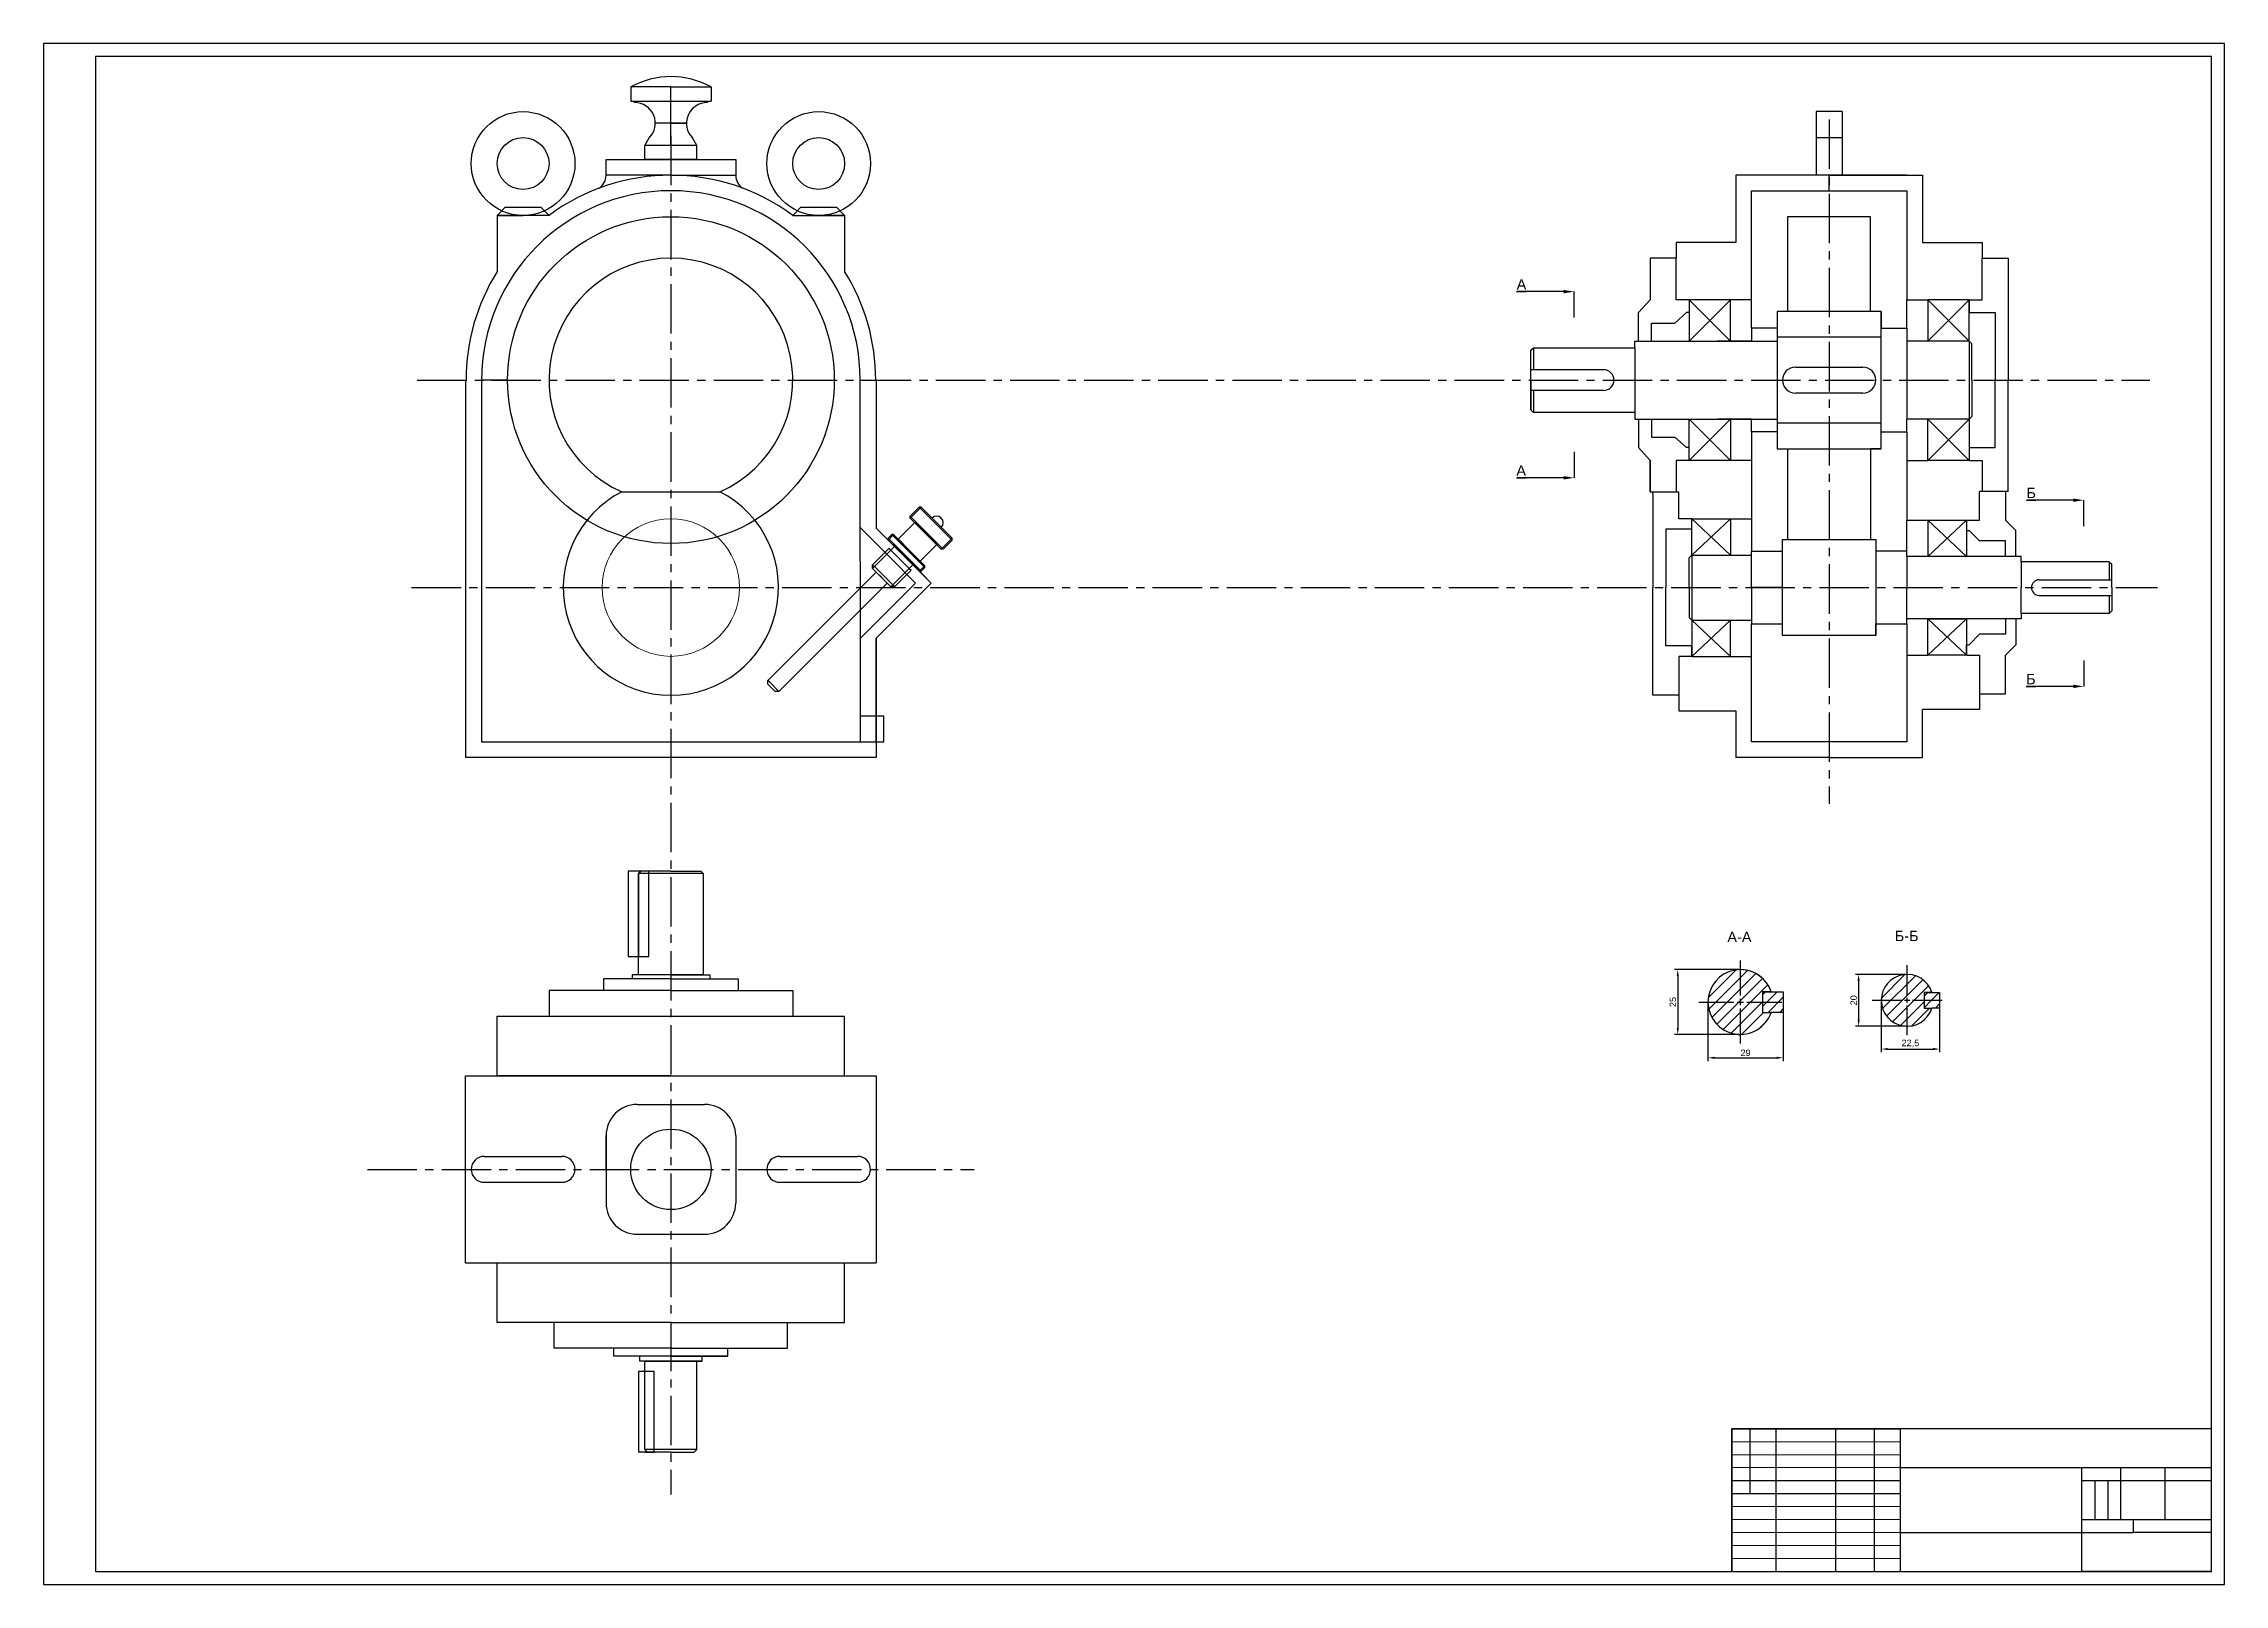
# Model space of a CAD drawing. Header units: millimetres. Extents: x 0 to 841, y 0 to 594.
import ezdxf
from ezdxf import colors
from ezdxf.entities.mleader import LeaderData, LeaderLine
from ezdxf.math import Vec2, Vec3

# ---------------------------------------------------------------- set-up
doc = ezdxf.new("R2010")
doc.units = ezdxf.units.MM
doc.linetypes.add('CENTER2', pattern=[28.575, 19.05, -3.175, 3.175, -3.175])
doc.styles.get("Standard").update_dxf_attribs({"font": 'arial.ttf'})
doc.styles.add('Аннотативный', font='arial.ttf')
doc.dimstyles.new('ISO-25', dxfattribs={"dimtxt": 2.5, "dimasz": 2.5, "dimexe": 1.25, "dimexo": 0.625, "dimtad": 1, "dimtxsty": 'Standard', "dimcen": 2.5, "dimadec": 0, "dimazin": 0, "dimtfac": 1, "dimtmove": 0, "dimatfit": 3, "dimfxl": 1, "dimarcsym": 0})

# ---------------------------------------------------------------- blocks, each defined once
blk = doc.blocks.new('*U2')
at = {"color": 0, "linetype": 'CENTER2', "transparency": 16777216}
for p, q in [((0, 2), (0, 13.5)), ((-13.5, 0), (-2, 0)), ((2, 0), (13.5, 0)), ((0, -13.5), (0, -2))]:
    blk.add_line(p, q, dxfattribs=at)
at = {"color": 0, "linetype": 'Continuous', "transparency": 16777216}
for p, q in [((-1, 0), (1, 0)), ((0, -1), (0, 1))]:
    blk.add_line(p, q, dxfattribs=at)
blk = doc.blocks.new('*U3')
at = {"color": 0, "linetype": 'CENTER2', "transparency": 16777216}
for p, q in [((0, 2.5), (0, 16)), ((-16, 0), (-2.5, 0)), ((2.5, 0), (16, 0)), ((0, -16), (0, -2.5))]:
    blk.add_line(p, q, dxfattribs=at)
at = {"color": 0, "linetype": 'Continuous', "transparency": 16777216}
for p, q in [((-1.25, 0), (1.25, 0)), ((0, -1.25), (0, 1.25))]:
    blk.add_line(p, q, dxfattribs=at)
blk = doc.blocks.new('*D4')
at = {"color": 0, "lineweight": -2, "transparency": 16777216}
for p, q in [((641.85, 223.87), (641.85, 201.76)), ((670.85, 223.87), (670.85, 201.76)), ((644.35, 203.01), (668.35, 203.01))]:
    blk.add_line(p, q, dxfattribs=at)
at = {"color": 0, "transparency": 16777216}
for points in [[(644.35, 203.43), (644.35, 202.59), (641.85, 203.01)], [(668.35, 203.43), (668.35, 202.59), (670.85, 203.01)]]:
    blk.add_solid(points, dxfattribs=at)
at = {"layer": 'Defpoints', "color": 0, "transparency": 16777216}
for p in [(641.85, 224.5), (670.85, 224.5), (670.85, 203.01)]:
    blk.add_point(p, dxfattribs=at)
at = {"color": 0, "transparency": 16777216, "insert": (656.35, 204.91), "char_height": 2.5, "attachment_point": 5}
blk.add_mtext('29', dxfattribs=at)
blk = doc.blocks.new('*D5')
at = {"color": 0, "lineweight": -2, "transparency": 16777216}
for p, q in [((653.72, 237), (628.95, 237)), ((630.2, 234.5), (630.2, 214.5)), ((653.72, 212), (628.95, 212))]:
    blk.add_line(p, q, dxfattribs=at)
at = {"color": 0, "transparency": 16777216}
for points in [[(629.79, 234.5), (630.62, 234.5), (630.2, 237)], [(629.79, 214.5), (630.62, 214.5), (630.2, 212)]]:
    blk.add_solid(points, dxfattribs=at)
at = {"layer": 'Defpoints', "color": 0, "transparency": 16777216}
for p in [(654.35, 237), (630.2, 212), (654.35, 212)]:
    blk.add_point(p, dxfattribs=at)
at = {"color": 0, "transparency": 16777216, "insert": (628.3, 224.5), "char_height": 2.5, "attachment_point": 5, "rotation": 90}
blk.add_mtext('25', dxfattribs=at)
blk = doc.blocks.new('*D6')
at = {"color": 0, "lineweight": -2, "transparency": 16777216}
for p, q in [((708.67, 224.55), (708.67, 205.13)), ((731.17, 224.55), (731.17, 205.13)), ((711.17, 206.38), (728.67, 206.38))]:
    blk.add_line(p, q, dxfattribs=at)
at = {"color": 0, "transparency": 16777216}
for points in [[(711.17, 206.79), (711.17, 205.96), (708.67, 206.38)], [(728.67, 206.79), (728.67, 205.96), (731.17, 206.38)]]:
    blk.add_solid(points, dxfattribs=at)
at = {"layer": 'Defpoints', "color": 0, "transparency": 16777216}
for p in [(708.67, 225.17), (731.17, 225.17), (731.17, 206.38)]:
    blk.add_point(p, dxfattribs=at)
at = {"color": 0, "transparency": 16777216, "insert": (719.92, 208.5), "char_height": 2.5, "attachment_point": 5}
blk.add_mtext('22,5', dxfattribs=at)
blk = doc.blocks.new('*D7')
at = {"color": 0, "lineweight": -2, "transparency": 16777216}
for p, q in [((718.05, 235.17), (698.7, 235.17)), ((699.95, 232.67), (699.95, 217.67)), ((718.05, 215.17), (698.7, 215.17))]:
    blk.add_line(p, q, dxfattribs=at)
at = {"color": 0, "transparency": 16777216}
for points in [[(699.53, 232.67), (700.36, 232.67), (699.95, 235.17)], [(699.53, 217.67), (700.36, 217.67), (699.95, 215.17)]]:
    blk.add_solid(points, dxfattribs=at)
at = {"layer": 'Defpoints', "color": 0, "transparency": 16777216}
for p in [(718.67, 235.17), (699.95, 215.17), (718.67, 215.17)]:
    blk.add_point(p, dxfattribs=at)
at = {"color": 0, "transparency": 16777216, "insert": (698.04, 225.17), "char_height": 2.5, "attachment_point": 5, "rotation": 90}
blk.add_mtext('20', dxfattribs=at)

msp = doc.modelspace()

# ---------------------------------------------------------------- hatches: boundary and pattern name
h = msp.add_hatch()
h.set_pattern_fill('ANSI31', color=256)
h.set_pattern_definition([(45, (113.3554, 2.8497), (-2.245064, 2.245064), [])])
h.paths.add_polyline_path([(662.847, 228.499), (666.189, 228.499, 0.3217248), (654.347, 236.999, 1.9486555), (666.189, 220.499), (662.847, 220.499)])
h = msp.add_hatch()
h.set_pattern_fill('ANSI31', color=256)
h.paths.add_polyline_path([(670.847, 228.499), (662.847, 228.499), (662.847, 220.499), (666.189, 220.499), (670.847, 220.499)])
h.paths.add_polyline_path([(731.174, 228.17), (725.174, 228.17), (725.174, 225.17), (731.174, 225.17)])
h = msp.add_hatch()
h.set_pattern_fill('ANSI31', color=256)
h.set_pattern_definition([(45, (227.9728, -124.4853), (-2.245064, 2.245064), [])])
h.paths.add_polyline_path([(728.213, 222.17), (725.174, 222.17), (725.174, 228.17), (728.213, 228.17, 6.5131307)])
h = msp.add_hatch()
h.set_pattern_fill('ANSI31', color=256)
h.paths.add_polyline_path([(731.174, 225.17), (725.174, 225.17), (725.174, 222.17), (728.213, 222.17), (731.174, 222.17)])

# ---------------------------------------------------------------- linework, layer by layer
at = {"lineweight": 30}
for p, q in [((836, 589), (20, 589)), ((20, 589), (20, 5)), ((836, 5), (836, 589)), ((693.58, 567.773), (683.58, 567.773)), ((683.58, 567.773), (683.58, 543.28)), ((693.58, 567.773), (693.58, 543.28)), ((658.58, 543.28), (652.58, 543.28)), ((652.58, 543.28), (652.58, 517.28)), ((688.58, 543.28), (652.58, 543.28)), ((718.58, 543.28), (658.58, 543.28)), ((688.58, 537.28), (688.58, 543.28)), ((688.58, 543.28), (718.58, 543.28)), ((718.58, 543.28), (724.58, 543.28)), ((724.58, 543.28), (724.58, 517.28)), ((658.58, 495.28), (658.58, 537.28)), ((658.58, 537.28), (718.58, 537.28)), ((718.58, 537.28), (718.58, 495.28)), ((194.902, 527.773), (174.902, 527.773)), ((174.902, 527.773), (174.902, 506.125)), ((288.918, 527.773), (308.918, 527.773)), ((308.918, 527.773), (308.918, 506.125)), ((704.58, 527.28), (672.58, 527.28)), ((672.58, 527.28), (672.58, 490.78)), ((704.58, 490.78), (704.58, 527.28)), ((652.58, 517.28), (629.58, 517.28)), ((629.58, 517.28), (629.58, 511.28)), ((724.58, 517.28), (747.58, 517.28)), ((747.58, 517.28), (747.58, 511.28)), ((629.58, 511.28), (619.58, 511.28)), ((619.58, 511.28), (619.58, 495.28)), ((629.58, 495.28), (629.58, 511.28)), ((747.58, 495.28), (747.58, 511.28)), ((747.58, 511.28), (757.58, 511.28)), ((757.58, 511.28), (757.58, 464.28)), ((590.188, 488.389), (590.188, 498.389)), ((615.08, 490.28), (619.58, 495.28)), ((615.08, 479.28), (615.08, 490.28)), ((629.08, 486.28), (633.58, 490.28)), ((634.58, 495.28), (629.58, 495.28)), ((634.58, 490.28), (633.58, 490.28)), ((650.58, 495.28), (634.58, 495.28)), ((634.58, 495.28), (634.58, 479.28)), ((634.58, 495.28), (634.58, 487.28)), ((634.58, 495.28), (634.58, 490.28)), ((650.58, 479.28), (650.58, 495.28)), ((658.58, 495.28), (650.58, 495.28)), ((658.58, 484.28), (658.58, 495.28)), ((708.58, 490.78), (668.58, 490.78)), ((668.58, 490.78), (668.58, 480.78)), ((708.58, 490.78), (704.58, 490.78)), ((708.58, 480.78), (708.58, 490.78)), ((708.58, 490.78), (708.58, 484.28)), ((718.58, 484.28), (718.58, 495.28)), ((718.58, 495.28), (726.58, 495.28)), ((742.58, 495.28), (726.58, 495.28)), ((726.58, 495.28), (726.58, 479.28)), ((742.58, 479.28), (742.58, 495.28)), ((742.58, 495.28), (747.58, 495.28)), ((742.58, 495.28), (742.58, 490.28)), ((742.58, 490.28), (752.58, 490.28)), ((752.58, 490.28), (752.58, 464.28)), ((620.08, 479.28), (620.08, 486.28)), ((620.08, 486.28), (629.08, 486.28)), ((668.58, 484.28), (658.58, 484.28)), ((658.58, 484.28), (658.58, 479.28)), ((688.58, 480.78), (668.58, 480.78)), ((668.58, 480.78), (668.58, 447.78)), ((708.58, 480.78), (688.58, 480.78)), ((708.58, 484.28), (718.58, 484.28)), ((708.58, 447.78), (708.58, 480.78)), ((718.58, 484.28), (718.58, 479.28)), ((573.58, 475.78), (574.58, 476.78)), ((573.58, 464.28), (573.58, 475.78)), ((574.58, 476.78), (613.58, 476.78)), ((574.58, 476.78), (574.58, 468.28)), ((613.58, 476.78), (613.58, 479.28)), ((613.58, 479.28), (668.58, 479.28)), ((613.58, 479.28), (615.08, 479.28)), ((613.58, 476.78), (613.58, 451.78)), ((615.08, 479.28), (620.08, 479.28)), ((658.58, 479.28), (645.58, 479.28)), ((742.58, 479.28), (718.58, 479.28)), ((742.58, 479.28), (743.58, 478.28)), ((742.58, 479.28), (742.58, 449.28)), ((743.58, 464.28), (743.58, 478.28)), ((162.749, 464.28), (162.749, 318.78)), ((168.91, 464.28), (168.91, 324.78)), ((315.071, 324.78), (314.91, 464.28)), ((321.071, 464.28), (321.071, 407.207)), ((601.58, 468.28), (573.58, 468.28)), ((573.58, 464.28), (573.58, 452.78)), ((573.58, 452.78), (573.58, 464.28)), ((675.58, 469.28), (701.58, 469.28)), ((708.58, 447.78), (708.58, 464.28)), ((743.58, 464.28), (743.58, 450.28)), ((752.58, 438.28), (752.58, 464.28)), ((757.58, 421.28), (757.58, 464.28)), ((601.58, 460.28), (573.58, 460.28)), ((574.58, 460.28), (574.58, 451.78)), ((701.58, 459.28), (675.58, 459.28)), ((573.58, 452.78), (574.58, 451.78)), ((613.58, 451.78), (574.58, 451.78)), ((613.58, 451.78), (613.58, 449.28)), ((613.58, 449.28), (668.58, 449.28)), ((613.58, 449.28), (615.08, 449.28)), ((615.08, 449.28), (615.08, 438.28)), ((620.08, 449.28), (620.08, 442.28)), ((634.58, 433.28), (634.58, 449.28)), ((658.58, 449.28), (645.58, 449.28)), ((650.58, 449.28), (650.58, 433.28)), ((658.58, 444.28), (658.58, 449.28)), ((668.58, 447.78), (688.58, 447.78)), ((668.58, 447.78), (668.58, 437.78)), ((688.58, 447.78), (708.58, 447.78)), ((708.58, 437.78), (708.58, 447.78)), ((742.58, 449.28), (718.58, 449.28)), ((718.58, 444.28), (718.58, 449.28)), ((726.58, 433.28), (726.58, 449.28)), ((742.58, 449.28), (743.58, 450.28)), ((742.58, 449.28), (742.58, 433.28)), ((615.08, 438.28), (619.58, 433.28)), ((620.08, 442.28), (629.08, 442.28)), ((629.08, 442.28), (633.58, 438.28)), ((634.58, 438.28), (633.58, 438.28)), ((668.58, 444.28), (658.58, 444.28)), ((658.58, 444.28), (658.58, 433.28)), ((668.58, 437.78), (708.58, 437.78)), ((668.58, 437.78), (672.58, 437.78)), ((672.58, 437.78), (672.58, 402.78)), ((708.58, 437.78), (704.58, 437.78)), ((704.58, 437.78), (704.58, 402.78)), ((708.58, 444.28), (718.58, 444.28)), ((718.58, 444.28), (718.58, 433.28)), ((742.58, 438.28), (752.58, 438.28)), ((590.188, 436.62), (590.188, 426.62)), ((619.58, 421.238), (619.58, 433.28)), ((619.58, 433.28), (619.58, 421.238)), ((634.58, 433.28), (629.58, 433.28)), ((629.58, 433.28), (629.58, 421.238)), ((650.58, 433.28), (634.58, 433.28)), ((658.58, 433.28), (650.58, 433.28)), ((658.58, 433.28), (658.58, 410.78)), ((718.58, 433.28), (726.58, 433.28)), ((718.58, 433.28), (718.58, 410.28)), ((742.58, 433.28), (726.58, 433.28)), ((742.58, 433.28), (747.58, 433.28)), ((747.58, 433.28), (747.58, 421.28)), ((747.58, 433.28), (747.58, 421.28)), ((223.032, 421.238), (260.788, 421.238)), ((619.58, 421.238), (630.58, 421.238)), ((620.58, 420.28), (620.58, 421.238)), ((630.58, 420.28), (630.58, 421.238)), ((746.58, 410.28), (746.58, 421.28)), ((757.58, 421.28), (746.58, 421.28)), ((756.58, 421.28), (756.58, 410.28)), ((620.58, 420.28), (620.58, 384.28)), ((630.58, 410.78), (630.58, 420.28)), ((786.74, 407.978), (786.74, 417.978)), ((635.58, 406.78), (625.58, 406.78)), ((625.58, 406.78), (625.58, 384.28)), ((635.58, 410.78), (630.58, 410.78)), ((635.58, 396.78), (635.58, 410.78)), ((635.58, 410.78), (650.58, 410.78)), ((650.58, 410.78), (650.58, 396.78)), ((650.58, 410.78), (658.58, 410.78)), ((658.58, 410.78), (658.58, 398.28)), ((718.58, 396.28), (718.58, 410.28)), ((718.58, 410.28), (726.58, 410.28)), ((726.58, 410.28), (741.58, 410.28)), ((726.58, 410.28), (726.58, 396.28)), ((741.58, 410.28), (741.58, 396.28)), ((741.58, 410.28), (746.58, 410.28)), ((741.58, 406.28), (742.58, 406.28)), ((742.58, 406.28), (746.58, 402.28)), ((756.58, 410.28), (760.58, 406.28)), ((760.58, 396.28), (760.58, 406.28)), ((635.58, 396.78), (634.58, 395.78)), ((634.58, 384.28), (634.58, 395.78)), ((635.58, 396.78), (658.58, 396.78)), ((635.58, 396.78), (635.58, 371.78)), ((658.58, 384.28), (658.58, 398.28)), ((658.58, 398.28), (670.58, 398.28)), ((670.58, 384.28), (670.58, 402.78)), ((670.58, 402.78), (706.58, 402.78)), ((706.58, 402.78), (706.58, 384.28)), ((718.58, 398.28), (706.58, 398.28)), ((718.58, 396.28), (718.58, 398.28)), ((762.58, 396.28), (718.58, 396.28)), ((718.58, 396.28), (718.58, 384.28)), ((756.58, 402.28), (746.58, 402.28)), ((756.58, 396.28), (756.58, 402.28)), ((762.58, 394.28), (762.58, 396.28)), ((796.58, 394.28), (762.58, 394.28)), ((762.58, 394.28), (762.58, 384.28)), ((769.58, 387.28), (797.58, 387.28)), ((796.58, 394.28), (797.58, 393.28)), ((796.58, 394.28), (796.58, 387.28)), ((797.58, 384.28), (797.58, 393.28)), ((321.071, 364.78), (342.284, 385.993)), ((620.58, 342.78), (620.58, 384.28)), ((625.58, 361.78), (625.58, 384.28)), ((634.58, 384.28), (634.58, 372.78)), ((670.58, 384.28), (658.58, 384.28)), ((658.58, 384.28), (658.58, 370.28)), ((670.58, 365.78), (670.58, 384.28)), ((706.58, 384.28), (706.58, 365.78)), ((718.58, 370.28), (718.58, 384.28)), ((762.58, 374.28), (762.58, 384.28)), ((769.58, 381.28), (797.58, 381.28)), ((796.58, 381.28), (796.58, 374.28)), ((797.58, 384.28), (797.58, 375.28)), ((321.071, 370.78), (315.025, 364.734)), ((635.58, 371.78), (634.58, 372.78)), ((635.58, 371.78), (658.58, 371.78)), ((635.58, 371.78), (635.58, 357.78)), ((650.58, 357.78), (650.58, 371.78)), ((658.58, 370.28), (670.58, 370.28)), ((658.58, 357.78), (658.58, 370.28)), ((706.58, 365.78), (706.58, 370.28)), ((706.58, 370.28), (718.58, 370.28)), ((762.58, 372.28), (718.58, 372.28)), ((718.58, 370.28), (718.58, 358.28)), ((726.58, 358.28), (726.58, 372.28)), ((726.58, 372.28), (741.58, 372.28)), ((741.58, 372.28), (741.58, 358.28)), ((760.58, 372.28), (756.58, 372.28)), ((756.58, 372.28), (756.58, 366.28)), ((760.58, 372.28), (759.58, 372.28)), ((762.58, 372.28), (760.58, 372.28)), ((760.58, 372.28), (760.58, 362.28)), ((796.58, 374.28), (762.58, 374.28)), ((762.58, 374.28), (762.58, 372.28)), ((796.58, 374.28), (797.58, 375.28)), ((321.071, 364.78), (321.071, 318.78)), ((635.58, 361.78), (625.58, 361.78)), ((635.58, 357.78), (635.58, 361.78)), ((706.58, 365.78), (670.58, 365.78)), ((741.58, 358.28), (741.58, 362.28)), ((741.58, 362.28), (742.58, 362.28)), ((742.58, 362.28), (746.58, 366.28)), ((756.58, 366.28), (746.58, 366.28)), ((756.58, 358.28), (760.58, 362.28)), ((635.58, 357.78), (630.58, 357.78)), ((630.58, 357.78), (630.58, 342.78)), ((635.58, 357.78), (650.58, 357.78)), ((650.58, 357.78), (658.58, 357.78)), ((658.58, 324.78), (658.58, 357.78)), ((718.58, 358.28), (726.58, 358.28)), ((718.58, 358.28), (718.58, 324.78)), ((741.58, 358.28), (726.58, 358.28)), ((741.58, 358.28), (746.58, 358.28)), ((746.58, 358.28), (746.58, 343.28)), ((756.58, 343.28), (756.58, 358.28)), ((786.74, 356.209), (786.74, 346.209)), ((630.58, 342.78), (620.58, 342.78)), ((630.58, 342.78), (630.58, 336.78)), ((630.58, 336.78), (652.58, 336.78)), ((652.58, 336.78), (652.58, 318.78)), ((724.58, 318.78), (724.58, 337.28)), ((746.58, 337.28), (724.58, 337.28)), ((746.58, 343.28), (756.58, 343.28)), ((746.58, 343.28), (746.58, 337.28)), ((168.91, 324.78), (315.071, 324.78)), ((670.58, 324.78), (658.58, 324.78)), ((718.58, 324.78), (670.58, 324.78)), ((688.58, 324.78), (688.58, 318.78)), ((321.071, 318.78), (162.749, 318.78)), ((658.58, 318.78), (652.58, 318.78)), ((688.58, 318.78), (652.58, 318.78)), ((688.58, 318.78), (658.58, 318.78)), ((688.58, 318.78), (718.58, 318.78)), ((718.58, 318.78), (724.58, 318.78)), ((230.41, 275.006), (229.41, 274.006)), ((229.41, 235.006), (229.41, 274.006)), ((245.91, 274.006), (229.41, 274.006)), ((241.91, 275.006), (230.41, 275.006)), ((241.91, 275.006), (253.41, 275.006)), ((254.41, 274.006), (245.91, 274.006)), ((253.41, 275.006), (254.41, 274.006)), ((254.41, 274.006), (254.41, 235.006)), ((241.91, 229.006), (194.91, 229.006)), ((194.91, 229.006), (194.91, 219.006)), ((241.91, 233.506), (215.91, 233.506)), ((215.91, 233.506), (215.91, 229.006)), ((241.91, 235.006), (226.91, 235.006)), ((226.91, 235.006), (226.91, 233.506)), ((241.91, 235.006), (256.91, 235.006)), ((241.91, 233.506), (267.91, 233.506)), ((241.91, 229.006), (288.91, 229.006)), ((256.91, 235.006), (256.91, 233.506)), ((267.91, 233.506), (267.91, 229.006)), ((288.91, 229.006), (288.91, 219.006)), ((666.189, 228.499), (662.847, 228.499)), ((662.847, 228.499), (662.847, 220.499)), ((662.847, 228.499), (670.847, 228.499)), ((670.847, 228.499), (670.847, 220.499)), ((728.213, 228.17), (725.174, 228.17)), ((725.174, 228.17), (725.174, 222.17)), ((725.174, 228.17), (731.174, 228.17)), ((731.174, 228.17), (731.174, 222.17)), ((174.91, 196.006), (174.91, 219.006)), ((174.91, 219.006), (308.91, 219.006)), ((308.91, 196.006), (308.91, 219.006)), ((662.847, 220.499), (666.189, 220.499)), ((670.847, 220.499), (666.189, 220.499)), ((725.174, 222.17), (728.213, 222.17)), ((731.174, 222.17), (728.213, 222.17)), ((162.749, 124.006), (162.749, 196.006)), ((162.749, 196.006), (321.071, 196.006)), ((241.91, 196.006), (174.91, 196.006)), ((241.91, 196.006), (308.91, 196.006)), ((321.071, 196.006), (321.071, 124.006)), ((228.91, 185.006), (254.91, 185.006)), ((216.91, 173.006), (216.91, 147.006)), ((266.91, 173.006), (266.91, 147.006)), ((169.902, 165.006), (199.902, 165.006)), ((283.918, 165.006), (313.918, 165.006)), ((169.902, 155.006), (199.902, 155.006)), ((283.918, 155.006), (313.918, 155.006)), ((228.91, 135.006), (254.91, 135.006)), ((162.749, 124.006), (321.071, 124.006)), ((174.91, 101.006), (174.91, 124.006)), ((308.91, 101.006), (308.91, 124.006)), ((241.91, 101.006), (174.91, 101.006)), ((196.91, 91.006), (196.91, 101.006)), ((241.91, 101.006), (308.91, 101.006)), ((286.91, 91.006), (286.91, 101.006)), ((241.91, 91.006), (196.91, 91.006)), ((219.91, 88.006), (219.91, 91.006)), ((263.91, 88.006), (219.91, 88.006)), ((229.91, 86.006), (229.91, 88.006)), ((253.91, 86.006), (229.91, 86.006)), ((231.91, 52.006), (231.91, 86.006)), ((231.91, 86.006), (241.91, 86.006)), ((241.91, 91.006), (286.91, 91.006)), ((241.91, 88.006), (263.91, 88.006)), ((241.91, 86.006), (253.91, 86.006)), ((251.91, 52.006), (251.91, 86.006)), ((253.91, 86.006), (253.91, 88.006)), ((263.91, 88.006), (263.91, 91.006)), ((836, 60), (651, 60)), ((651, 55), (651, 60)), ((651, 60), (658, 60)), ((658, 60), (668, 60)), ((658, 60), (658, 35)), ((668, 60), (691, 60)), ((668, 60), (668, 5)), ((691, 60), (706, 60)), ((691, 60), (691, 5)), ((706, 60), (716, 60)), ((706, 60), (706, 5)), ((716, 60), (716, 5)), ((231.91, 52.006), (232.91, 51.006)), ((238.91, 52.006), (231.91, 52.006)), ((241.91, 51.006), (232.91, 51.006)), ((251.91, 52.006), (238.91, 52.006)), ((241.91, 51.006), (250.91, 51.006)), ((251.91, 52.006), (250.91, 51.006)), ((651, 50), (651, 55)), ((651, 45), (651, 50)), ((651, 40), (651, 45)), ((716, 45), (836, 45)), ((786, 20), (786, 45)), ((786, 45), (801, 45)), ((801, 45), (801, 25)), ((801, 45), (818, 45)), ((818, 45), (818, 25)), ((651, 35), (651, 40)), ((651, 40), (716, 40)), ((651, 30), (651, 35)), ((651, 35), (716, 35)), ((786, 40), (791, 40)), ((786, 40), (836, 40)), ((791, 40), (796, 40)), ((651, 25), (651, 30)), ((651, 20), (651, 25)), ((651, 15), (651, 20)), ((651, 20), (651, 15)), ((651, 15), (651, 20)), ((716, 20), (806, 20)), ((786, 25), (836, 25)), ((786, 5), (786, 20)), ((806, 20), (806, 25)), ((836, 20), (806, 20)), ((651, 10), (651, 15)), ((651, 5), (651, 10)), ((20, 5), (836, 5))]:
    msp.add_line(p, q, dxfattribs=at)
for p, q in [((241.91, 577.28), (226.418, 577.28)), ((226.418, 577.28), (226.418, 571.78)), ((241.91, 554.78), (241.91, 577.28)), ((241.91, 577.28), (257.402, 577.28)), ((257.402, 577.28), (257.402, 571.78)), ((226.418, 571.78), (257.402, 571.78)), ((227.91, 571.28), (227.41, 571.78)), ((241.91, 554.78), (241.91, 571.78)), ((255.91, 571.28), (256.41, 571.78)), ((231.91, 554.78), (233.567, 557.623)), ((247.91, 563.28), (235.91, 563.28)), ((241.91, 554.78), (241.91, 563.28)), ((241.91, 563.28), (247.91, 563.28)), ((251.91, 554.78), (250.253, 557.623)), ((683.58, 557.773), (693.58, 557.773)), ((216.91, 543.28), (216.91, 549.28)), ((216.91, 549.28), (266.91, 549.28)), ((231.91, 549.28), (231.91, 554.78)), ((251.91, 554.78), (231.91, 554.78)), ((251.91, 549.28), (231.91, 549.28)), ((241.91, 549.28), (251.91, 549.28)), ((251.91, 549.28), (251.91, 554.78)), ((266.91, 549.28), (266.91, 543.28)), ((241.91, 543.28), (216.91, 543.28)), ((241.91, 543.28), (266.91, 543.28)), ((266.91, 543.28), (266.91, 543.28)), ((177.902, 530.773), (174.902, 527.773)), ((191.902, 530.773), (177.902, 530.773)), ((191.902, 530.773), (194.902, 527.773)), ((291.918, 530.773), (288.918, 527.773)), ((305.918, 530.773), (291.918, 530.773)), ((305.918, 530.773), (308.918, 527.773)), ((174.902, 527.773), (184.902, 527.773)), ((174.902, 527.773), (177.902, 527.773)), ((194.902, 527.773), (191.902, 527.773)), ((308.918, 527.773), (298.918, 527.773)), ((634.58, 495.28), (650.58, 479.28)), ((634.58, 479.28), (650.58, 495.28)), ((726.58, 495.28), (742.58, 479.28)), ((726.58, 479.28), (742.58, 495.28)), ((178.749, 464.28), (168.749, 464.28)), ((305.071, 464.28), (305.071, 464.28)), ((315.071, 464.28), (321.071, 464.28)), ((650.58, 449.28), (634.58, 433.28)), ((634.58, 449.28), (650.58, 433.28)), ((726.58, 449.28), (742.58, 433.28)), ((726.58, 433.28), (742.58, 449.28)), ((337.688, 415.338, -239552062.814), (334.152, 411.803, -239552062.814)), ((338.395, 415.338, -239552062.814), (334.152, 411.096, -239552062.814)), ((338.395, 415.338, -239552062.814), (337.688, 415.338, -239552062.814)), ((350.416, 402.61, -239552062.814), (337.688, 415.338, -239552062.814)), ((350.416, 403.317, -239552062.814), (338.395, 415.338, -239552062.814)), ((325.667, 403.317, -239552062.814), (327.081, 404.732, -239552062.814)), ((327.081, 404.732, -239552062.814), (325.667, 403.317, -239552062.814)), ((327.788, 404.732, -239552062.814), (325.667, 402.61, -239552062.814)), ((327.788, 404.732, -239552062.814), (327.081, 404.732, -239552062.814)), ((339.809, 392.004, -239552062.814), (327.081, 404.732, -239552062.814)), ((327.788, 404.732, -239552062.814), (339.809, 392.711, -239552062.814)), ((327.788, 404.732, -239552062.814), (331.677, 400.843, -239552062.814)), ((327.788, 404.732, -239552062.814), (333.799, 398.721, -239552062.814)), ((335.92, 409.328, -239552062.814), (329.556, 402.964, -239552062.814)), ((334.152, 411.096, -239552062.814), (334.152, 411.803, -239552062.814)), ((334.152, 411.803, -239552062.814), (346.88, 399.075, -239552062.814)), ((340.163, 405.085, -239552062.814), (334.152, 411.096, -239552062.814)), ((334.152, 411.096, -239552062.814), (346.173, 399.075, -239552062.814)), ((344.405, 400.843, -239552062.814), (335.92, 409.328, -239552062.814)), ((635.58, 410.78), (650.58, 396.78)), ((650.58, 410.78), (635.58, 396.78)), ((726.58, 396.28), (741.58, 410.28)), ((726.58, 410.28), (741.58, 396.28)), ((326.021, 399.428, -239552062.814), (319.657, 393.064, -239552062.814)), ((326.728, 398.721, -239552062.814), (320.364, 392.357, -239552062.814)), ((325.667, 403.317, -239552062.814), (325.667, 402.61, -239552062.814)), ((338.395, 390.59, -239552062.814), (325.667, 403.317, -239552062.814)), ((337.688, 390.59, -239552062.814), (325.667, 402.61, -239552062.814)), ((325.667, 402.61, -239552062.814), (337.688, 390.59, -239552062.814)), ((326.728, 398.721, -239552062.814), (326.021, 399.428, -239552062.814)), ((328.142, 400.136, -239552062.814), (326.728, 398.721, -239552062.814)), ((333.799, 391.65, -239552062.814), (326.728, 398.721, -239552062.814)), ((331.677, 396.6), (327.435, 400.843)), ((327.435, 400.843), (327.435, 400.843, -15)), ((327.435, 400.843, -15), (327.435, 400.843, -30)), ((327.435, 400.843, -10106780078.92), (327.435, 400.843, -10106780093.92)), ((327.435, 400.843, -10106780093.92), (327.435, 400.843, -10106780108.92)), ((327.435, 400.843, -10106780108.92), (327.435, 400.843, -10106780123.92)), ((331.677, 396.6, -239552062.814), (327.435, 400.843, -239552062.814)), ((327.435, 400.843, -239552062.814), (328.142, 400.136, -239552062.814)), ((333.799, 398.721, -239552062.814), (329.556, 402.964, -239552062.814)), ((329.556, 402.964, -239552062.814), (338.041, 394.479, -239552062.814)), ((342.284, 385.993), (331.677, 396.6)), ((331.677, 396.6), (340.163, 388.115)), ((331.677, 396.6), (335.92, 392.357)), ((331.677, 396.6, -239552062.814), (331.677, 396.6, -8734633105.556)), ((338.041, 394.479, -239552062.814), (344.405, 400.843, -239552062.814)), ((350.416, 403.317, -239552062.814), (346.173, 399.075, -239552062.814)), ((346.88, 399.075, -239552062.814), (346.173, 399.075, -239552062.814)), ((346.88, 399.075, -239552062.814), (350.416, 402.61, -239552062.814)), ((350.416, 402.61, -239552062.814), (350.416, 403.317, -239552062.814)), ((321.071, 390.236, -239552062.814), (279.352, 348.517, -239552062.814)), ((319.657, 393.064, -239552062.814), (320.364, 392.357, -239552062.814)), ((319.657, 391.65, -239552062.814), (319.657, 393.064, -239552062.814)), ((320.364, 392.357, -239552062.814), (319.657, 391.65, -239552062.814)), ((319.657, 391.65, -239552062.814), (326.728, 384.579, -239552062.814)), ((327.435, 385.286, -239552062.814), (320.364, 392.357, -239552062.814)), ((323.192, 388.115, -239552062.814), (321.071, 390.236, -239552062.814)), ((327.435, 385.286, -239552062.814), (333.799, 391.65, -239552062.814)), ((328.142, 384.579, -239552062.814), (334.506, 390.943, -239552062.814)), ((335.213, 393.064, -239552062.814), (333.799, 391.65, -239552062.814)), ((333.799, 391.65, -239552062.814), (334.506, 390.943, -239552062.814)), ((342.284, 385.993), (334.859, 393.418)), ((335.92, 392.357, -239552062.814), (335.213, 393.064, -239552062.814)), ((339.809, 392.711, -239552062.814), (337.688, 390.59, -239552062.814)), ((337.688, 390.59, -239552062.814), (338.395, 390.59, -239552062.814)), ((339.809, 392.004, -239552062.814), (338.395, 390.59, -239552062.814)), ((338.395, 390.59, -239552062.814), (339.809, 392.004, -239552062.814)), ((339.809, 392.004, -239552062.814), (339.809, 392.711, -239552062.814)), ((283.594, 344.274, -239552062.814), (325.314, 385.993, -239552062.814)), ((321.071, 364.78), (336.071, 379.78)), ((326.728, 384.579, -239552062.814), (327.435, 385.286, -239552062.814)), ((328.142, 384.579, -239552062.814), (326.728, 384.579, -239552062.814)), ((327.435, 385.286, -239552062.814), (328.142, 384.579, -239552062.814)), ((342.284, 385.993), (338.041, 381.751)), ((635.58, 357.78), (650.58, 371.78)), ((635.58, 371.78), (650.58, 357.78)), ((726.58, 372.28), (741.58, 358.28)), ((726.58, 358.28), (741.58, 372.28)), ((321.071, 364.78), (325.314, 369.023)), ((321.071, 324.78), (321.071, 364.78)), ((321.071, 324.78), (321.071, 364.78)), ((280.059, 347.81, -239552062.814), (279.352, 348.517, -239552062.814)), ((279.352, 347.102, -239552062.814), (279.352, 348.517, -239552062.814)), ((279.352, 347.102, -239552062.814), (282.18, 344.274, -239552062.814)), ((280.059, 347.81, -239552062.814), (283.594, 344.274, -239552062.814)), ((283.594, 344.274, -239552062.814), (282.18, 344.274, -239552062.814)), ((324.071, 334.78), (315.071, 334.78)), ((324.071, 324.78), (324.071, 334.78)), ((315.071, 324.78), (321.071, 324.78)), ((321.071, 324.78), (324.071, 324.78)), ((233.41, 275.006), (225.41, 275.006)), ((225.41, 275.006), (225.41, 242.006)), ((230.41, 275.006), (225.953, 275.006)), ((229.41, 274.006), (229.41, 242.006)), ((229.41, 274.006), (229.41, 243.006)), ((233.41, 242.006), (233.41, 275.006)), ((225.41, 242.006), (229.41, 242.006)), ((229.41, 242.006), (233.41, 242.006)), ((254.41, 235.006), (241.91, 235.006)), ((321.071, 196.006), (321.071, 160.006)), ((216.91, 160.006), (216.91, 173.006)), ((216.91, 160.006), (216.91, 147.006)), ((235.41, 82.006), (229.41, 82.006)), ((229.41, 82.006), (229.41, 51.006)), ((235.41, 51.006), (235.41, 82.006)), ((651, 60), (651, 5)), ((836, 5), (836, 60)), ((232.91, 51.006), (229.41, 51.006)), ((231.91, 51.006), (235.41, 51.006)), ((791, 40), (791, 25)), ((796, 40), (796, 25)), ((0, 0), (20, 0)), ((836, 5), (786, 5))]:
    msp.add_line(p, q)
at = {"linetype": 'CENTER2'}
for p, q in [((688.58, 564.724), (688.58, 300.971)), ((241.91, 558.46), (241.91, 34.605)), ((144.11, 464.28), (812.294, 464.28)), ((331.677, 396.6, -22461204126.473), (331.677, 396.6, 20154829840.441)), ((141.927, 384.28), (815.16, 384.28)), ((124.943, 160.006), (358.877, 160.006))]:
    msp.add_line(p, q, dxfattribs=at)
at = {"lineweight": 0}
for p, q in [((651, 55), (716, 55)), ((651, 50), (716, 50)), ((651, 45), (716, 45)), ((651, 30), (716, 30)), ((651, 25), (716, 25)), ((651, 20), (716, 20)), ((651, 15), (716, 15)), ((651, 10), (716, 10))]:
    msp.add_line(p, q, dxfattribs=at)
msp.add_lwpolyline([(841, 0), (841, 594), (0, 594), (0, 0)], close=True)
at = {"lineweight": 30}
for points in [[(718.58, 479.28), (718.58, 449.28)], [(321.071, 370.78), (326.071, 375.78), (336.284, 385.993), (326.284, 395.993), (314.976, 407.302)], [(342.284, 385.993), (332.284, 395.993), (321.071, 407.207)]]:
    msp.add_lwpolyline(points, dxfattribs=at)
for centre, radius in [((184.902, 547.773), 20), ((298.918, 547.773), 20), ((184.902, 547.773), 10), ((298.918, 547.773), 10), ((241.91, 160.006), 15.5)]:
    msp.add_circle(centre, radius, dxfattribs=at)
msp.add_circle((241.91, 464.28), 63)
at = {"lineweight": 5}
msp.add_circle((241.91, 384.28), 26.5, dxfattribs=at)
for centre, radius, start, end in [((241.91, 549.28), 32, 61.044976, 118.955024), ((227.91, 563.28), 8, 315, 90), ((255.91, 563.28), 8, 90, 225), ((210.91, 543.28), 6, 303.185127, 0), ((272.91, 543.28), 6, 180, 236.814873), ((344.405, 409.328, -239552062.814), 2.5, 315, 135)]:
    msp.add_arc(centre, radius, start, end)
at = {"lineweight": 30}
for centre, radius, start, end in [((241.91, 464.28), 79, 53.48504, 126.51496), ((241.91, 464.28), 73, 0, 180), ((241.91, 464.28), 79, 148.016126, 180), ((241.91, 464.28), 47, 293.681658, 246.318342), ((241.91, 464.28), 79, 0, 31.983874), ((601.58, 464.28), 4, 270, 90), ((675.58, 464.28), 5, 90, 270), ((701.58, 464.28), 5, 270, 90), ((241.91, 384.28), 41.5, 117.057597, 62.942403), ((769.58, 384.28), 3, 90, 270), ((654.347, 224.499), 12.5, 18.662925, 341.337075), ((654.347, 224.499), 12.5, 18.662925, 90), ((718.674, 225.17), 10, 17.457603, 342.542397), ((228.91, 173.006), 12, 90, 180), ((254.91, 173.006), 12, 0, 90), ((169.902, 160.006), 5, 90, 270), ((199.902, 160.006), 5, 270, 90), ((283.918, 160.006), 5, 90, 270), ((313.918, 160.006), 5, 270, 90), ((228.91, 147.006), 12, 180, 270), ((254.91, 147.006), 12, 270, 0)]:
    msp.add_arc(centre, radius, start, end, dxfattribs=at)

# ---------------------------------------------------------------- block references
at = {"linetype": 'CENTER2'}
for name, p in [('*U3', (654.347, 224.499)), ('*U2', (718.674, 225.17))]:
    msp.add_blockref(name, p, dxfattribs=at)

# ---------------------------------------------------------------- texts
at = {"char_height": 4, "width": 28.83218, "attachment_point": 1, "style": 'Аннотативный'}
for s, insert in [('A-A', (649.321, 251.594)), ('Б-Б', (713.88, 252.004))]:
    msp.add_mtext(s, dxfattribs=dict(at, insert=insert))

# ---------------------------------------------------------------- dimensions: what is measured, and where the dimension line sits
for base, p1, p2, angle, picture, middle in [((630.202, 211.999), (654.347, 236.999), (654.347, 211.999), 90, '*D5', (628.3, 224.499)), ((699.945, 215.17), (718.674, 235.17), (718.674, 215.17), 90, '*D7', (698.044, 225.17)), ((670.847, 203.009), (641.847, 224.499), (670.847, 224.499), 0, '*D4', (656.347, 204.911)), ((731.174, 206.377), (708.674, 225.17), (731.174, 225.17), 0, '*D6', (719.924, 208.504))]:
    dim = msp.add_linear_dim(base=base, p1=p1, p2=p2, angle=angle, dimstyle='ISO-25')
    dim.commit()
    dim.dimension.update_dxf_attribs({"geometry": picture, "text_midpoint": middle})

# ---------------------------------------------------------------- leaders
ml = msp.add_multileader_mtext('Standard')
ml.set_content('\\LA', color=256)
ml.set_leader_properties()
ml.build(insert=Vec2(0, 0))
ml.multileader.update_dxf_attribs({"text_left_attachment_type": 8, "text_right_attachment_type": 8})
ctx = ml.context
ctx.base_point, ctx.plane_origin, ctx.plane_x_axis, ctx.plane_y_axis = Vec3(566.055, 498.389), Vec3(590.188, 498.389), Vec3(1, 0, 0), Vec3(0, 1, 0)
ctx.left_attachment, ctx.right_attachment, ctx.text_align_type = 8, 8, 2
notes = []
notes.append((ctx, [(0, (1, 1, 0), (581.79, 498.389), (-1, 0, 0), 8, [(0, [(590.188, 498.389)], 0, [])])]))
ctx.mtext.insert, ctx.mtext.text_direction, ctx.mtext.alignment, ctx.mtext.flow_direction = Vec3(571.79, 503.189), Vec3(1, 0, 0), 3, 5
ml = msp.add_multileader_mtext('Standard')
ml.set_content('\\L{\\LA}', color=256)
ml.set_leader_properties()
ml.build(insert=Vec2(0, 0))
ml.multileader.update_dxf_attribs({"text_left_attachment_type": 8, "text_right_attachment_type": 8})
ctx = ml.context
ctx.base_point, ctx.plane_origin, ctx.plane_x_axis, ctx.plane_y_axis = Vec3(565.939, 426.62), Vec3(590.188, 426.62), Vec3(1, 0, 0), Vec3(0, 1, 0)
ctx.left_attachment, ctx.right_attachment, ctx.text_align_type = 8, 8, 2
notes.append((ctx, [(0, (1, 1, 0), (581.674, 426.62), (-1, 0, 0), 8, [(0, [(590.188, 426.62)], 0, [])])]))
ctx.mtext.insert, ctx.mtext.text_direction, ctx.mtext.alignment, ctx.mtext.flow_direction = Vec3(571.674, 431.42), Vec3(1, 0, 0), 3, 5
ml = msp.add_multileader_mtext('Standard')
ml.set_content('\\LБ', color=256)
ml.set_leader_properties()
ml.build(insert=Vec2(0, 0))
ml.multileader.update_dxf_attribs({"text_left_attachment_type": 8, "text_right_attachment_type": 8})
ctx = ml.context
ctx.base_point, ctx.plane_origin, ctx.plane_x_axis, ctx.plane_y_axis = Vec3(763.328, 417.978), Vec3(786.74, 417.978), Vec3(1, 0, 0), Vec3(0, 1, 0)
ctx.left_attachment, ctx.right_attachment, ctx.text_align_type = 8, 8, 2
notes.append((ctx, [(0, (1, 1, 0), (778.343, 417.978), (-1, 0, 0), 8, [(0, [(786.74, 417.978)], 0, [])])]))
ctx.mtext.insert, ctx.mtext.text_direction, ctx.mtext.alignment, ctx.mtext.flow_direction = Vec3(768.343, 422.778), Vec3(1, 0, 0), 3, 5
ml = msp.add_multileader_mtext('Standard')
ml.set_content('\\L{\\LБ}', color=256)
ml.set_leader_properties()
ml.build(insert=Vec2(0, 0))
ml.multileader.update_dxf_attribs({"text_left_attachment_type": 8, "text_right_attachment_type": 8})
ctx = ml.context
ctx.base_point, ctx.plane_origin, ctx.plane_x_axis, ctx.plane_y_axis = Vec3(763.211, 346.209), Vec3(786.74, 346.209), Vec3(1, 0, 0), Vec3(0, 1, 0)
ctx.left_attachment, ctx.right_attachment, ctx.text_align_type = 8, 8, 2
notes.append((ctx, [(0, (1, 1, 0), (778.226, 346.209), (-1, 0, 0), 8, [(0, [(786.74, 346.209)], 0, [])])]))
ctx.mtext.insert, ctx.mtext.text_direction, ctx.mtext.alignment, ctx.mtext.flow_direction = Vec3(768.226, 351.009), Vec3(1, 0, 0), 3, 5
for ctx, leaders in notes:
    for number, flags, end, landing, length, lines in leaders:
        leader = LeaderData()
        leader.index, (leader.has_last_leader_line, leader.has_dogleg_vector, leader.attachment_direction) = number, flags
        leader.last_leader_point, leader.dogleg_vector, leader.dogleg_length = Vec3(end), Vec3(landing), length
        for number, points, colour, breaks in lines:
            line = LeaderLine()
            line.index, line.vertices, line.color, line.breaks = number, Vec3.list(points), colors.encode_raw_color(colour), breaks
            leader.lines.append(line)
        ctx.leaders.append(leader)

doc.saveas('drawing.dxf')
